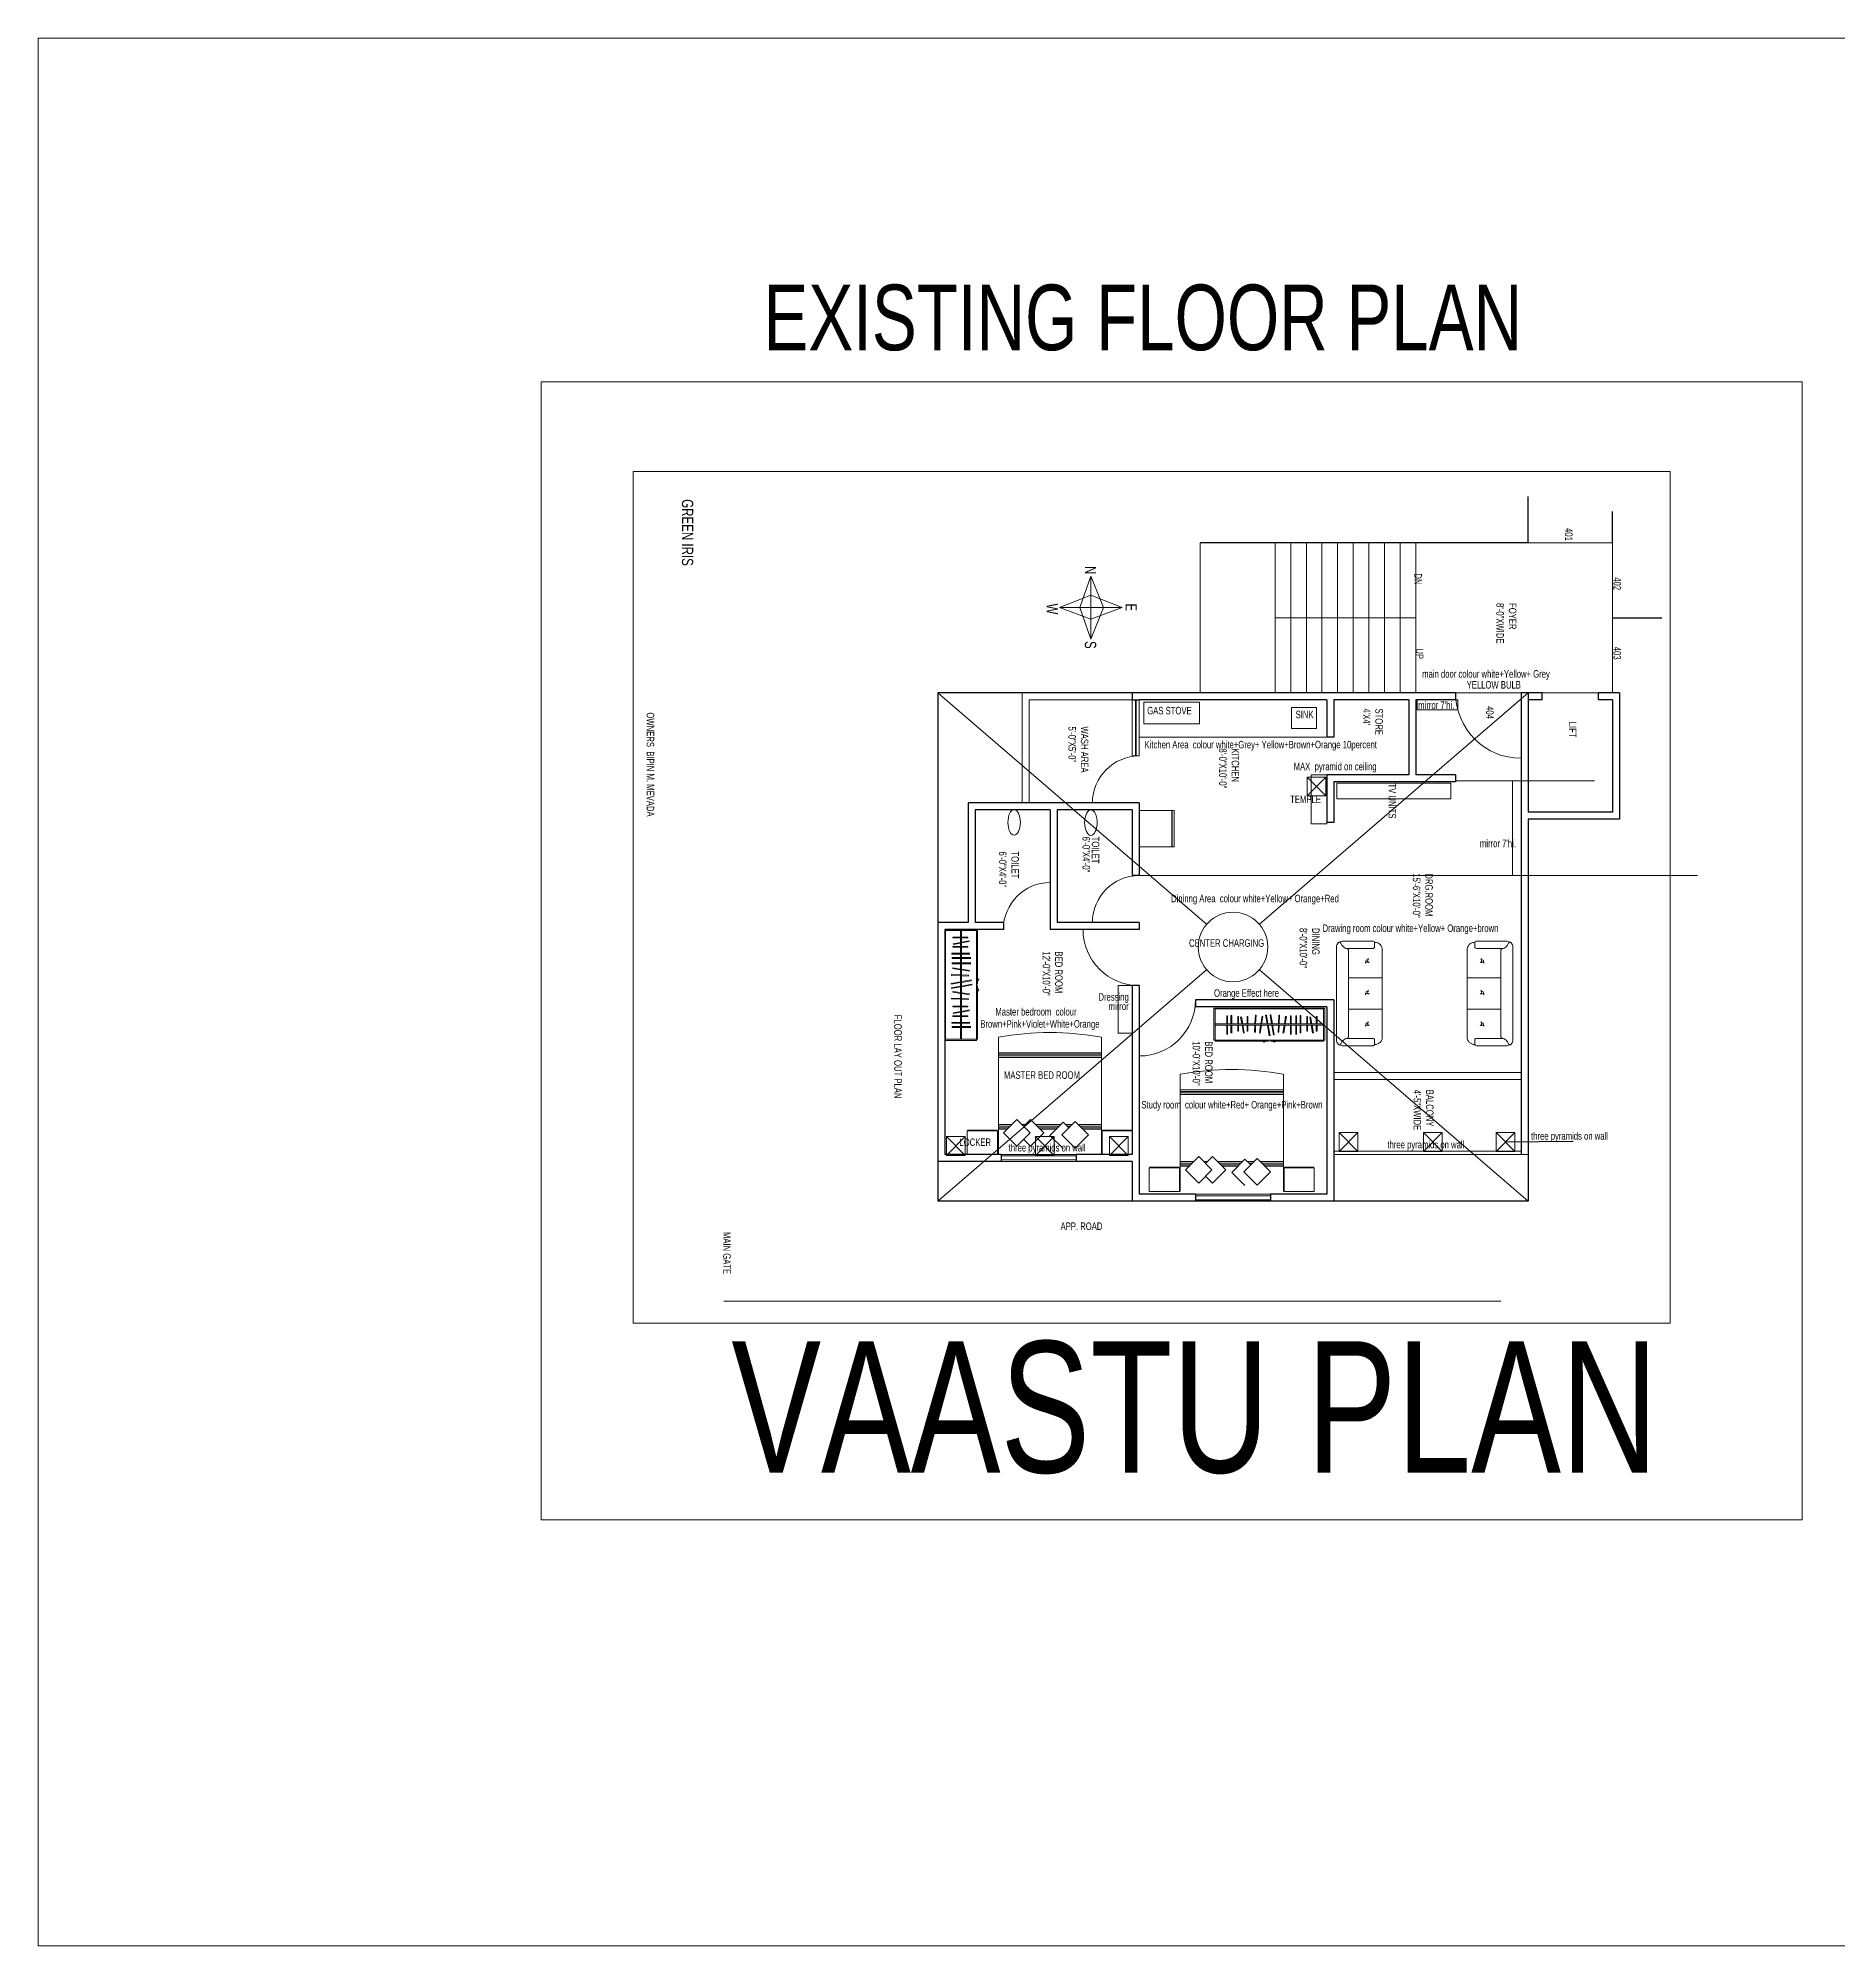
# Model space of a CAD drawing. Header units: inches. Extents: x 5190 to 13977, y 21300 to 43633.
# Drawn here: x 5190 to 6342, y 21300 to 22522 of the extents above; entities that cross this region are included whole.
import ezdxf
from ezdxf import colors
from ezdxf.entities.mleader import LeaderData, LeaderLine
from ezdxf.math import Vec2, Vec3

# ---------------------------------------------------------------- set-up
doc = ezdxf.new("R2010")
doc.units = ezdxf.units.IN
doc.header["$LTSCALE"] = 3
doc.header["$MEASUREMENT"] = 0
for name, color, linetype, lineweight in [('FUR', 47, 'Continuous', 15), ('GLINE', 7, 'Continuous', 20), ('HATCH', 250, 'Continuous', 13), ('tex', 7, 'Continuous', 20), ('wall', 7, 'Continuous', 30)]:
    doc.layers.add(name, color=color, linetype=linetype, lineweight=lineweight)
doc.styles.add('style1', font='swisscl.ttf', dxfattribs={"height": 4})

# ---------------------------------------------------------------- blocks, each defined once
blk = doc.blocks.new('CVC')
at = {"layer": 'FUR'}
for p, q in [((16098.3, 6466.9), (16098.3, 6487.2)), ((16098.3, 6466.9), (16098.3, 6487.2)), ((16098.3, 6487.2), (16169.3, 6487.2)), ((16099.1, 6486.8), (16099.1, 6466.9)), ((16168.6, 6486.8), (16099.1, 6486.8)), ((16168.6, 6466.9), (16168.6, 6486.8)), ((16169.3, 6466.9), (16169.3, 6487.2)), ((16099.1, 6477.2), (16168.6, 6477.2)), ((16099.1, 6476.4), (16168.6, 6476.4)), ((16106.6, 6482.4), (16107.1, 6482.4)), ((16106.6, 6477.2), (16106.6, 6482.4)), ((16106.6, 6470.5), (16106.6, 6476.4)), ((16107.1, 6477.2), (16107.1, 6482.4)), ((16107.1, 6470.5), (16107.1, 6476.4)), ((16109.3, 6482.6), (16109.8, 6482.6)), ((16109.3, 6477.2), (16109.3, 6482.6)), ((16109.3, 6471.2), (16109.3, 6476.4)), ((16109.8, 6477.2), (16109.8, 6482.6)), ((16109.8, 6471.2), (16109.8, 6476.4)), ((16113.6, 6482), (16114.1, 6482)), ((16113.6, 6477.2), (16113.6, 6482)), ((16113.6, 6472.5), (16113.6, 6476.4)), ((16114.1, 6472.5), (16113.6, 6472.5)), ((16114.1, 6477.2), (16114.1, 6482)), ((16114.1, 6472.5), (16114.1, 6476.4)), ((16115.5, 6481.6), (16116, 6481.7)), ((16115.5, 6481.6), (16116.3, 6477.2)), ((16116, 6481.7), (16116.8, 6477.2)), ((16116.4, 6476.4), (16117.3, 6471.5)), ((16116.9, 6476.4), (16117.8, 6471.5)), ((16117.8, 6471.5), (16117.3, 6471.5)), ((16119.7, 6482), (16120.2, 6482)), ((16119.7, 6477.2), (16119.7, 6482)), ((16119.7, 6472.5), (16119.7, 6476.4)), ((16120.2, 6472.5), (16119.7, 6472.5)), ((16120.2, 6477.2), (16120.2, 6482)), ((16120.2, 6472.5), (16120.2, 6476.4)), ((16124.4, 6472), (16124.6, 6476.4)), ((16124.9, 6472), (16124.4, 6472)), ((16124.6, 6477.2), (16124.9, 6482.9)), ((16124.9, 6482.9), (16125.4, 6482.9)), ((16124.9, 6472), (16125.1, 6476.4)), ((16125.1, 6477.2), (16125.4, 6482.9)), ((16127.5, 6471.4), (16128.3, 6476.4)), ((16128, 6471.3), (16128.8, 6476.4)), ((16128.4, 6477.2), (16129.2, 6482.1)), ((16128.9, 6477.2), (16129.7, 6482)), ((16129.2, 6482.1), (16129.7, 6482)), ((16131.5, 6482.8), (16132, 6482.9)), ((16131.5, 6482.8), (16132.5, 6477.2)), ((16132, 6482.9), (16133, 6477.2)), ((16132.6, 6476.4), (16133.8, 6469.6)), ((16133.1, 6476.4), (16134.3, 6469.7)), ((16134.3, 6483), (16134.8, 6483.1)), ((16135.3, 6477.2), (16134.3, 6483)), ((16135.8, 6477.2), (16134.8, 6483.1)), ((16136.5, 6470.2), (16135.4, 6476.4)), ((16137, 6470.2), (16135.9, 6476.4)), ((16139.5, 6472), (16139.7, 6476.4)), ((16140, 6472), (16139.5, 6472)), ((16139.7, 6477.2), (16139.9, 6482.9)), ((16139.9, 6482.9), (16140.4, 6482.9)), ((16140, 6472), (16140.2, 6476.4)), ((16140.2, 6477.2), (16140.4, 6482.9)), ((16142.6, 6471.4), (16143.4, 6476.4)), ((16143.1, 6471.3), (16143.9, 6476.4)), ((16143.5, 6477.2), (16144.3, 6482.1)), ((16144, 6477.2), (16144.8, 6482)), ((16144.3, 6482.1), (16144.8, 6482)), ((16147.4, 6477.2), (16147.4, 6482.4)), ((16147.4, 6482.4), (16147.9, 6482.4)), ((16147.4, 6470.5), (16147.4, 6476.4)), ((16147.9, 6477.2), (16147.9, 6482.4)), ((16147.9, 6470.5), (16147.9, 6476.4)), ((16150.8, 6482.4), (16151.3, 6482.4)), ((16150.8, 6477.2), (16150.8, 6482.4)), ((16150.8, 6470.5), (16150.8, 6476.4)), ((16151.3, 6477.2), (16151.3, 6482.4)), ((16151.3, 6470.5), (16151.3, 6476.4)), ((16153.6, 6482.6), (16154.1, 6482.6)), ((16153.6, 6477.2), (16153.6, 6482.6)), ((16153.6, 6471.2), (16153.6, 6476.4)), ((16154.1, 6477.2), (16154.1, 6482.6)), ((16154.1, 6471.2), (16154.1, 6476.4)), ((16157.9, 6482), (16158.4, 6482)), ((16157.9, 6477.2), (16157.9, 6482)), ((16157.9, 6472.5), (16157.9, 6476.4)), ((16158.4, 6472.5), (16157.9, 6472.5)), ((16158.4, 6477.2), (16158.4, 6482)), ((16158.4, 6472.5), (16158.4, 6476.4)), ((16159.7, 6481.6), (16160.2, 6481.7)), ((16159.7, 6481.6), (16160.5, 6477.2)), ((16160.2, 6481.7), (16161, 6477.2)), ((16160.7, 6476.4), (16161.6, 6471.5)), ((16161.2, 6476.4), (16162.1, 6471.5)), ((16162.1, 6471.5), (16161.6, 6471.5)), ((16163.9, 6482), (16164.4, 6482)), ((16163.9, 6477.2), (16163.9, 6482)), ((16163.9, 6472.5), (16163.9, 6476.4)), ((16164.4, 6472.5), (16163.9, 6472.5)), ((16164.4, 6477.2), (16164.4, 6482)), ((16164.4, 6472.5), (16164.4, 6476.4)), ((16098.3, 6466.9), (16168.6, 6466.9)), ((16099.1, 6466.2), (16099.1, 6466.9)), ((16099.1, 6466.2), (16133.3, 6466.2)), ((16133.3, 6466.9), (16133.3, 6466.2)), ((16134.3, 6466.9), (16134.3, 6466.2)), ((16134.3, 6466.2), (16168.6, 6466.2)), ((16137, 6470.2), (16136.5, 6470.2)), ((16168.6, 6466.9), (16168.6, 6466.2)), ((16169.3, 6466.9), (16168.6, 6466.9))]:
    blk.add_line(p, q, dxfattribs=at)
for centre in [(16130.5, 6466.2), (16137.1, 6466.2)]:
    blk.add_arc(centre, 0.75, 180, 0, dxfattribs=at)
blk = doc.blocks.new('SOFA2')
at = {"layer": 'FUR'}
for p, q in [((5, 44.5), (-17.5, 44.5)), ((5, 23.5), (-17.5, 23.5))]:
    blk.add_line(p, q, dxfattribs=at)
blk.add_lwpolyline([(-24.4, 67.9, -0.56113), (-22.7, 67.6, 0.245658), (-18.3, 63.8, -0.346937), (-17.5, 62.8), (-17.5, 5.3, -0.346937), (-18.3, 4.3, 0.245658), (-22.7, 0.5, -0.56113), (-24.4, 0.2, -0.182997), (-25.5, 3.2), (-25.5, 64.9, -0.182997)], format="xyb", close=True, dxfattribs=at)
for points in [[(-23.3, 68.2, -0.154933), (-21, 68.9), (-1.2, 68.9, -0.414214), (-0.2, 67.9), (-0.2, 65.1, -0.414214), (-1.2, 64.1), (-19, 64.1, 0.018045), (-19.1, 64.1)], [(0, 68.1, -0.414214), (5, 63.1), (5, 5, -0.414214), (0, 0)], [(-23.3, -0.1, 0.154933), (-21, -0.8), (-1.2, -0.8, 0.414214), (-0.2, 0.2), (-0.2, 3.1, 0.414214), (-1.2, 4.1), (-19, 4.1, -0.018045), (-19.1, 4.1)]]:
    blk.add_lwpolyline(points, format="xyb", dxfattribs=at)
for centre in [(-5.3, 55.7), (-5.3, 34.7), (-5.3, 13.7)]:
    blk.add_circle(centre, 0.76, dxfattribs=at)
for centre, start, end in [((-5.8, 54.6), 78.7804, 252.7168), ((-4.8, 56.8), 258.7804, 72.7168), ((-4.2, 55.2), 168.7804, 342.7168), ((-5.8, 33.6), 78.7804, 252.7168), ((-4.8, 35.8), 258.7804, 72.7168), ((-4.2, 34.2), 168.7804, 342.7168), ((-5.8, 12.6), 78.7804, 252.7168), ((-4.8, 14.8), 258.7804, 72.7168), ((-4.2, 13.2), 168.7804, 342.7168)]:
    blk.add_arc(centre, 0.465, start, end, dxfattribs=at)

msp = doc.modelspace()

# ---------------------------------------------------------------- linework, layer by layer
at = {"layer": 'FUR'}
for p, q in [((6014.5, 22074.06), (5894.5, 22074.06)), ((5804.31, 21807.07), (5804.31, 21882.07)), ((5870.31, 21882.07), (5870.31, 21807.07)), ((5870.31, 21872.11), (5804.31, 21872.11)), ((5870.31, 21871.11), (5804.31, 21871.11)), ((5870.31, 21870.11), (5804.31, 21870.11)), ((5870.31, 21869.11), (5804.31, 21869.11)), ((5920.78, 21783.39), (5920.78, 21858.39)), ((5920.78, 21783.39), (5920.78, 21858.39)), ((5986.78, 21858.39), (5986.78, 21783.39)), ((5986.78, 21858.39), (5986.78, 21783.39)), ((5986.78, 21848.42), (5920.78, 21848.42)), ((5986.78, 21848.42), (5920.78, 21848.42)), ((5986.78, 21847.42), (5920.78, 21847.42)), ((5986.78, 21847.42), (5920.78, 21847.42)), ((5986.78, 21846.42), (5920.78, 21846.42)), ((5986.78, 21846.42), (5920.78, 21846.42)), ((5986.78, 21845.42), (5920.78, 21845.42)), ((5986.78, 21845.42), (5920.78, 21845.42)), ((5803.8, 21822.06), (5784.27, 21822.06)), ((5784.27, 21822.06), (5784.27, 21807.06)), ((5803.55, 21822.56), (5784.52, 21822.56)), ((5784.52, 21822.31), (5803.55, 21822.31)), ((5803.8, 21807.06), (5803.8, 21822.06)), ((5812.87, 21826.13), (5804.31, 21826.13)), ((5811.87, 21825.13), (5804.31, 21825.13)), ((5810.87, 21824.13), (5804.31, 21824.13)), ((5809.87, 21823.13), (5804.31, 21823.13)), ((5807.61, 21820.86), (5816.09, 21829.35)), ((5816.09, 21812.38), (5807.61, 21820.86)), ((5816.09, 21829.35), (5824.58, 21820.86)), ((5824.58, 21820.86), (5816.09, 21812.38)), ((5821.66, 21826.13), (5819.32, 21826.13)), ((5820.66, 21825.13), (5820.32, 21825.13)), ((5820.49, 21824.96), (5824.88, 21829.35)), ((5824.88, 21829.35), (5833.36, 21820.86)), ((5833.36, 21820.86), (5824.88, 21812.38)), ((5844.11, 21826.13), (5828.1, 21826.13)), ((5843.11, 21825.13), (5829.1, 21825.13)), ((5842.11, 21824.13), (5830.1, 21824.13)), ((5841.11, 21823.13), (5831.1, 21823.13)), ((5837.22, 21819.24), (5845.7, 21827.72)), ((5845.03, 21819.56), (5853.51, 21828.05)), ((5853.51, 21811.08), (5845.03, 21819.56)), ((5845.7, 21827.72), (5849.44, 21823.98)), ((5851.59, 21826.13), (5847.3, 21826.13)), ((5850.59, 21825.13), (5848.3, 21825.13)), ((5849.59, 21824.13), (5849.3, 21824.13)), ((5853.51, 21828.05), (5862, 21819.56)), ((5862, 21819.56), (5853.51, 21811.08)), ((5870.31, 21826.13), (5855.43, 21826.13)), ((5870.31, 21825.13), (5856.43, 21825.13)), ((5870.31, 21824.13), (5857.43, 21824.13)), ((5870.31, 21823.13), (5858.43, 21823.13)), ((5870.81, 21822.06), (5890, 21822.06)), ((5870.81, 21807.06), (5870.81, 21822.06)), ((5871.06, 21822.31), (5871.06, 21822.56)), ((5871.06, 21822.56), (5889.75, 21822.56)), ((5889.75, 21822.31), (5871.06, 21822.31)), ((5890, 21822.06), (5890, 21807.06)), ((5870.31, 21807.07), (5804.31, 21807.07)), ((5824.88, 21812.38), (5820.49, 21816.77)), ((5845.7, 21810.75), (5837.22, 21819.24)), ((5784.27, 21807.06), (5803.8, 21807.06)), ((5890, 21807.06), (5870.81, 21807.06)), ((5920.28, 21798.37), (5900.74, 21798.37)), ((5900.74, 21798.37), (5900.74, 21783.37)), ((5920.28, 21798.37), (5900.74, 21798.37)), ((5900.74, 21798.37), (5900.74, 21783.37)), ((5920.03, 21798.87), (5900.99, 21798.87)), ((5920.03, 21798.87), (5900.99, 21798.87)), ((5900.99, 21798.62), (5920.03, 21798.62)), ((5900.99, 21798.62), (5920.03, 21798.62)), ((5920.28, 21783.37), (5920.28, 21798.37)), ((5920.28, 21783.37), (5920.28, 21798.37)), ((5929.35, 21802.44), (5920.78, 21802.44)), ((5929.35, 21802.44), (5920.78, 21802.44)), ((5928.35, 21801.44), (5920.78, 21801.44)), ((5928.35, 21801.44), (5920.78, 21801.44)), ((5927.35, 21800.44), (5920.78, 21800.44)), ((5927.35, 21800.44), (5920.78, 21800.44)), ((5926.35, 21799.44), (5920.78, 21799.44)), ((5926.35, 21799.44), (5920.78, 21799.44)), ((5924.09, 21797.18), (5932.57, 21805.66)), ((5924.09, 21797.18), (5932.57, 21805.66)), ((5932.57, 21788.69), (5924.09, 21797.18)), ((5932.57, 21788.69), (5924.09, 21797.18)), ((5932.57, 21805.66), (5941.06, 21797.18)), ((5932.57, 21805.66), (5941.06, 21797.18)), ((5941.06, 21797.18), (5932.57, 21788.69)), ((5941.06, 21797.18), (5932.57, 21788.69)), ((5938.13, 21802.44), (5935.79, 21802.44)), ((5938.13, 21802.44), (5935.79, 21802.44)), ((5937.13, 21801.44), (5936.79, 21801.44)), ((5937.13, 21801.44), (5936.79, 21801.44)), ((5936.96, 21801.27), (5941.36, 21805.66)), ((5936.96, 21801.27), (5941.36, 21805.66)), ((5941.36, 21805.66), (5949.84, 21797.18)), ((5941.36, 21805.66), (5949.84, 21797.18)), ((5949.84, 21797.18), (5941.36, 21788.69)), ((5949.84, 21797.18), (5941.36, 21788.69)), ((5960.59, 21802.44), (5944.58, 21802.44)), ((5960.59, 21802.44), (5944.58, 21802.44)), ((5959.59, 21801.44), (5945.58, 21801.44)), ((5959.59, 21801.44), (5945.58, 21801.44)), ((5958.59, 21800.44), (5946.58, 21800.44)), ((5958.59, 21800.44), (5946.58, 21800.44)), ((5957.59, 21799.44), (5947.58, 21799.44)), ((5957.59, 21799.44), (5947.58, 21799.44)), ((5953.69, 21795.55), (5962.18, 21804.04)), ((5953.69, 21795.55), (5962.18, 21804.04)), ((5962.18, 21787.07), (5953.69, 21795.55)), ((5962.18, 21787.07), (5953.69, 21795.55)), ((5961.5, 21795.88), (5969.99, 21804.36)), ((5961.5, 21795.88), (5969.99, 21804.36)), ((5969.99, 21787.39), (5961.5, 21795.88)), ((5969.99, 21787.39), (5961.5, 21795.88)), ((5962.18, 21804.04), (5965.92, 21800.29)), ((5962.18, 21804.04), (5965.92, 21800.29)), ((5968.07, 21802.44), (5963.77, 21802.44)), ((5968.07, 21802.44), (5963.77, 21802.44)), ((5967.07, 21801.44), (5964.77, 21801.44)), ((5967.07, 21801.44), (5964.77, 21801.44)), ((5966.07, 21800.44), (5965.77, 21800.44)), ((5966.07, 21800.44), (5965.77, 21800.44)), ((5969.99, 21804.36), (5978.47, 21795.88)), ((5969.99, 21804.36), (5978.47, 21795.88)), ((5978.47, 21795.88), (5969.99, 21787.39)), ((5978.47, 21795.88), (5969.99, 21787.39)), ((5986.78, 21802.44), (5971.91, 21802.44)), ((5986.78, 21802.44), (5971.91, 21802.44)), ((5986.78, 21801.44), (5972.91, 21801.44)), ((5986.78, 21801.44), (5972.91, 21801.44)), ((5986.78, 21800.44), (5973.91, 21800.44)), ((5986.78, 21800.44), (5973.91, 21800.44)), ((5986.78, 21799.44), (5974.91, 21799.44)), ((5986.78, 21799.44), (5974.91, 21799.44)), ((5987.29, 21798.37), (6006.48, 21798.37)), ((5987.29, 21783.37), (5987.29, 21798.37)), ((5987.29, 21798.37), (6006.48, 21798.37)), ((5987.29, 21783.37), (5987.29, 21798.37)), ((5987.54, 21798.62), (5987.54, 21798.87)), ((5987.54, 21798.87), (6006.23, 21798.87)), ((5987.54, 21798.62), (5987.54, 21798.87)), ((5987.54, 21798.87), (6006.23, 21798.87)), ((6006.23, 21798.62), (5987.54, 21798.62)), ((6006.23, 21798.62), (5987.54, 21798.62)), ((6006.48, 21798.37), (6006.48, 21783.37)), ((6006.48, 21798.37), (6006.48, 21783.37)), ((5900.74, 21783.37), (5920.28, 21783.37)), ((5900.74, 21783.37), (5920.28, 21783.37)), ((5941.36, 21788.69), (5936.96, 21793.09)), ((5941.36, 21788.69), (5936.96, 21793.09)), ((6006.48, 21783.37), (5987.29, 21783.37)), ((6006.48, 21783.37), (5987.29, 21783.37))]:
    msp.add_line(p, q, dxfattribs=at)
for points in [[(6008, 22079.56), (6008, 22093.06), (5992, 22093.06), (5992, 22079.56)], [(5894.5, 22027.12), (5894.5, 22004), (5915.26, 22004), (5915.26, 22027.12)], [(5915.49, 22004), (5915.49, 22027.11), (5916.78, 22027.11), (5916.78, 22004)]]:
    msp.add_lwpolyline(points, close=True, dxfattribs=at)
for centre in [(5837.31, 21702.07), (5953.78, 21678.39), (5953.78, 21678.39)]:
    msp.add_arc(centre, 183, 79.61114, 100.38886, dxfattribs=at)
at = {"layer": 'GLINE', "color": 5, "ltscale": 3}
for p, q in [((6002, 22036.5), (6014, 22048.5)), ((6002, 22048.5), (6014, 22036.5)), ((6022.5, 21809), (6034.5, 21821)), ((6022.5, 21821), (6034.5, 21809)), ((6076.5, 21809), (6088.5, 21821)), ((6076.5, 21821), (6088.5, 21809)), ((6123, 21809), (6135, 21821)), ((6123, 21821), (6135, 21809)), ((5771, 21806.44), (5783, 21818.44)), ((5771, 21818.44), (5783, 21806.44)), ((5828, 21806.44), (5840, 21818.44)), ((5828, 21818.44), (5840, 21806.44)), ((5875.5, 21806.44), (5887.5, 21818.44)), ((5875.5, 21818.44), (5887.5, 21806.44))]:
    msp.add_line(p, q, dxfattribs=at)
for points in [[(5189.5, 22521.5), (7468, 22521.5), (7468, 21300.5), (5189.5, 21300.5)], [(6002, 22036.5), (6014, 22036.5), (6014, 22048.5), (6002, 22048.5)], [(6022.5, 21809), (6034.5, 21809), (6034.5, 21821), (6022.5, 21821)], [(6022.5, 21809), (6034.5, 21809), (6034.5, 21821), (6022.5, 21821)], [(6076.5, 21809), (6088.5, 21809), (6088.5, 21821), (6076.5, 21821)], [(6076.5, 21809), (6088.5, 21809), (6088.5, 21821), (6076.5, 21821)], [(6123, 21809), (6135, 21809), (6135, 21821), (6123, 21821)], [(6123, 21809), (6135, 21809), (6135, 21821), (6123, 21821)], [(5771, 21806.44), (5783, 21806.44), (5783, 21818.44), (5771, 21818.44)], [(5771, 21806.44), (5783, 21806.44), (5783, 21818.44), (5771, 21818.44)], [(5828, 21806.44), (5840, 21806.44), (5840, 21818.44), (5828, 21818.44)], [(5828, 21806.44), (5840, 21806.44), (5840, 21818.44), (5828, 21818.44)], [(5875.5, 21806.44), (5887.5, 21806.44), (5887.5, 21818.44), (5875.5, 21818.44)], [(5875.5, 21806.44), (5887.5, 21806.44), (5887.5, 21818.44), (5875.5, 21818.44)]]:
    msp.add_lwpolyline(points, close=True, dxfattribs=at)
at = {"layer": 'HATCH', "ltscale": 5}
for p, q in [((5863.5, 22136.9), (5863.5, 22136.9)), ((5765.5, 22102.56), (5937.62, 21954.34)), ((6143.5, 22102.56), (5971.38, 21954.34)), ((6097, 22046.06), (6186, 22046.06)), ((5894.5, 21985.56), (6252, 21985.56)), ((5937.62, 21925.28), (5765.5, 21777.06)), ((5971.38, 21925.28), (6143.5, 21777.06)), ((6126, 21713.06), (5628.5, 21713.06))]:
    msp.add_line(p, q, dxfattribs=at)
for points in [[(5511.5, 22301.56), (6319, 22301.56), (6319, 21573.06), (5511.5, 21573.06)], [(6234.5, 22244.06), (6234.5, 21699.06), (5570.5, 21699.06), (5570.5, 22244.06)], [(6234.5, 22244.06), (6234.5, 22244.06), (6234.5, 22244.06), (6234.5, 22244.06)], [(5897.5, 22096.56), (5933, 22096.56), (5933, 22082.56), (5897.5, 22082.56)], [(6072.5, 22098.06), (6098.47, 22098.06), (6098.47, 22091.55), (6072.5, 22091.55)], [(6014.5, 22050.06), (6004.5, 22050.06), (6004.5, 22018.56), (6014.5, 22018.56)], [(6021, 22044.56), (6021, 22034.56), (6094, 22034.56), (6094, 22044.56)], [(6139, 22046.06), (6133.5, 22046.06), (6133.5, 21985.56), (6139, 21985.56)], [(5890, 21915.06), (5881, 21915.06), (5881, 21884.56), (5890, 21884.56)]]:
    msp.add_lwpolyline(points, close=True, dxfattribs=at)
at = {"layer": 'HATCH', "color": 1, "ltscale": 5}
msp.add_circle((5954.5, 21939.81), 22.27, dxfattribs=at)
at = {"layer": 'HATCH', "ltscale": 5}
for centre, radius, start, end in [((6139, 22102.56), 42, 180, 270), ((5894.5, 22032.06), 30, 90, 180), ((5837.5, 21951.06), 30, 90, 180), ((5894.5, 21955.56), 30, 90, 180), ((5894.5, 21951.06), 36, 180, 270), ((5894.5, 21906.06), 36, 270, 0)]:
    msp.add_arc(centre, radius, start, end, dxfattribs=at)
at = {"layer": 'HATCH', "color": 1, "ltscale": 5}
for centre in [(5814.39, 22019.56), (5863.53, 22019.43)]:
    msp.add_ellipse(centre, major_axis=(0, -8.2), ratio=0.4877686, dxfattribs=at)
at = {"layer": 'tex', "ltscale": 5}
for p, q in [((5933.5, 22102.56), (5933.5, 22198.56)), ((5981.5, 22102.56), (5981.5, 22198.56)), ((5991.5, 22102.56), (5991.5, 22198.56)), ((6001.5, 22102.56), (6001.5, 22198.56)), ((6011.5, 22102.56), (6011.5, 22198.56)), ((6021.5, 22102.56), (6021.5, 22198.56)), ((6031.5, 22102.56), (6031.5, 22198.56)), ((6041.5, 22102.56), (6041.5, 22198.56)), ((6051.5, 22102.56), (6051.5, 22198.56)), ((6061.5, 22102.56), (6061.5, 22198.56)), ((6071.5, 22102.56), (6071.5, 22198.56)), ((6143.5, 22198.56), (6197.5, 22198.56)), ((6197.5, 22102.56), (6197.5, 22198.56)), ((5856.5, 22157.06), (5863.5, 22177.21)), ((5863.5, 22177.21), (5863.5, 22136.9)), ((5863.5, 22177.21), (5863.5, 22177.21)), ((5863.5, 22177.21), (5871.5, 22157.06)), ((5863.5, 22177.21), (5863.5, 22177.21)), ((5863.5, 22165.06), (5843.34, 22157.06)), ((5883.66, 22157.06), (5863.5, 22165.06)), ((5863.5, 22165.06), (5863.5, 22165.06)), ((5843.34, 22157.06), (5883.66, 22157.06)), ((5843.34, 22157.06), (5863.5, 22149.56)), ((5863.5, 22136.9), (5856.5, 22157.06)), ((5871.5, 22157.06), (5863.5, 22136.9)), ((5863.5, 22149.56), (5883.66, 22157.06)), ((5863.5, 22149.56), (5863.5, 22149.56)), ((5871.5, 22157.06), (5871.5, 22157.06)), ((5883.66, 22157.06), (5883.66, 22157.06)), ((5883.66, 22157.06), (5883.66, 22157.06)), ((6071.5, 22150.56), (5981.5, 22150.56)), ((5890, 22102.56), (5819.5, 22102.56)), ((5819.5, 22102.56), (5819.5, 22032.06)), ((6097, 22102.56), (6139, 22102.56)), ((6152.5, 22102.56), (6188.5, 22102.56)), ((5890, 22098.06), (5824, 22098.06)), ((5824, 22098.06), (5824, 22032.06)), ((5890, 22098.06), (5890, 22062.06)), ((5892, 22098.06), (5892, 22062.06)), ((5892.5, 22098.06), (5892.5, 22062.06)), ((5894.5, 22098.06), (5894.5, 22062.06)), ((5894.5, 22062.06), (5890, 22062.06)), ((6139, 21859.56), (6019, 21859.56)), ((6139, 21855.06), (6019, 21855.06)), ((6139, 21809.06), (6019, 21809.06)), ((5806, 21807.06), (5854, 21807.06)), ((5806, 21806.06), (5854, 21806.06)), ((5806, 21803.56), (5854, 21803.56)), ((5806, 21802.56), (5854, 21802.56)), ((6143.5, 21807.06), (6019, 21807.06)), ((5930.5, 21781.56), (5978.5, 21781.56)), ((5930.5, 21780.56), (5978.5, 21780.56)), ((5930.5, 21778.06), (5978.5, 21778.06)), ((5930.5, 21777.06), (5978.5, 21777.06))]:
    msp.add_line(p, q, dxfattribs=at)
at = {"layer": 'wall', "ltscale": 5}
for p, q in [((6143.5, 22198.56), (6143.5, 22228.06)), ((6197.5, 22198.56), (6197.5, 22218.56)), ((6197.5, 22218.56), (6197.5, 22218.56)), ((6143.5, 22198.56), (5933.5, 22198.56)), ((6143.5, 22198.56), (6143.5, 22198.56)), ((6197.5, 22198.56), (6197.5, 22198.56)), ((6197.5, 22150.56), (6229, 22150.56)), ((6097, 22102.56), (5765.5, 22102.56)), ((5765.5, 22102.56), (5765.5, 21777.06)), ((5890, 22102.56), (5890, 22098.06)), ((6097, 22102.56), (6097, 22098.06)), ((6152.5, 22102.56), (6139, 22102.56)), ((6139, 22102.56), (6139, 21807.06)), ((6143.5, 22102.56), (6143.5, 22026.06)), ((6152.5, 22098.06), (6152.5, 22102.56)), ((6202, 22102.56), (6188.5, 22102.56)), ((6188.5, 22098.06), (6188.5, 22102.56)), ((6202, 22102.56), (6202, 22021.56)), ((5890, 22098.06), (5894.5, 22098.06)), ((6014.5, 22098.06), (5894.5, 22098.06)), ((6014.5, 22098.06), (6014.5, 22074.06)), ((6014.5, 22098.06), (6014.5, 22074.06)), ((6067, 22098.06), (6019, 22098.06)), ((6019, 22098.06), (6019, 22074.06)), ((6019, 22098.06), (6019, 22074.06)), ((6067, 22098.06), (6067, 22050.06)), ((6097, 22098.06), (6071.5, 22098.06)), ((6071.5, 22098.06), (6071.5, 22050.06)), ((6152.5, 22098.06), (6143.5, 22098.06)), ((6197.5, 22098.06), (6188.5, 22098.06)), ((6197.5, 22098.06), (6197.5, 22026.06)), ((6019, 22074.06), (6014.5, 22074.06)), ((6067, 22050.06), (6014.5, 22050.06)), ((6014.5, 22050.06), (6014.5, 22019.56)), ((6014.5, 22050.06), (6014.5, 22019.56)), ((6097, 22045.56), (6019, 22045.56)), ((6019, 22045.56), (6019, 22019.56)), ((6019, 22045.56), (6019, 22019.56)), ((6097, 22050.06), (6071.5, 22050.06)), ((6097, 22050.06), (6097, 22045.56)), ((5894.5, 22032.06), (5785, 22032.06)), ((5785, 22032.06), (5785, 21955.56)), ((5837.5, 22027.56), (5789.5, 22027.56)), ((5789.5, 22027.56), (5789.5, 21955.56)), ((5837.5, 22027.56), (5837.5, 21951.06)), ((5890, 22027.56), (5842, 22027.56)), ((5842, 22027.56), (5842, 21955.56)), ((5890, 22027.56), (5890, 21985.56)), ((5894.5, 22032.06), (5894.5, 21985.56)), ((6019, 22019.56), (6014.5, 22019.56)), ((6197.5, 22026.06), (6143.5, 22026.06)), ((6202, 22021.56), (6143.5, 22021.56)), ((6143.5, 22021.56), (6143.5, 21777.06)), ((5894.5, 21985.56), (5890, 21985.56)), ((5785, 21955.56), (5765.5, 21955.56)), ((5807.5, 21955.56), (5789.5, 21955.56)), ((5807.5, 21955.56), (5807.5, 21951.06)), ((5894.5, 21955.56), (5842, 21955.56)), ((5894.5, 21955.56), (5894.5, 21951.06)), ((5807.5, 21951.06), (5770, 21951.06)), ((5770, 21951.06), (5770, 21807.06)), ((5894.5, 21951.06), (5837.5, 21951.06)), ((5894.5, 21915.06), (5890, 21915.06)), ((5890, 21915.06), (5890, 21807.06)), ((5894.5, 21915.06), (5894.5, 21781.56)), ((6019, 21906.06), (5930.5, 21906.06)), ((5930.5, 21906.06), (5930.5, 21901.56)), ((6019, 21906.06), (6019, 21781.56)), ((6019, 21906.06), (6019, 21777.06)), ((6014.5, 21901.56), (5930.5, 21901.56)), ((6014.5, 21901.56), (6014.5, 21781.56)), ((6014.5, 21901.56), (6014.5, 21781.56)), ((5806, 21802.56), (5765.5, 21802.56)), ((5806, 21807.06), (5770, 21807.06)), ((5806, 21807.06), (5806, 21802.56)), ((5890, 21807.06), (5854, 21807.06)), ((5854, 21807.06), (5854, 21802.56)), ((5854, 21807.06), (5854, 21807.06)), ((5890, 21802.56), (5854, 21802.56)), ((5890, 21802.56), (5890, 21777.06)), ((6143.5, 21777.06), (5765.5, 21777.06)), ((5930.5, 21777.06), (5890, 21777.06)), ((5930.5, 21781.56), (5894.5, 21781.56)), ((5930.5, 21781.56), (5930.5, 21777.06)), ((5930.5, 21777.06), (5930.5, 21777.06)), ((6014.5, 21781.56), (5978.5, 21781.56)), ((5978.5, 21781.56), (5978.5, 21777.06))]:
    msp.add_line(p, q, dxfattribs=at)

# ---------------------------------------------------------------- block references
at = {"layer": 'FUR', "rotation": 90}
msp.add_blockref('CVC', (12257.15, 5781.72), dxfattribs=at)
at = {"layer": 'FUR', "yscale": 0.960399999996298, "zscale": 0.9603999999999999}
for p, xscale in [((6045.31, 21877.36), 0.9604000000108499), ((6109.19, 21877.36), -0.9604000000108499)]:
    msp.add_blockref('SOFA2', p, dxfattribs=dict(at, xscale=xscale))
at = {"layer": 'FUR'}
msp.add_blockref('CVC', (-10156.08, 15413.35), dxfattribs=at)

# ---------------------------------------------------------------- texts
at = {"layer": 'tex', "color": 1, "ltscale": 5, "style": 'style1'}
for s, height, p in [('EXISTING FLOOR PLAN ', 42, (5653.94, 22321.75)), ('main door colour white+Yellow+ Grey', 4.8, (6075.62, 22112.2)), ('YELLOW BULB', 4.8, (6104.12, 22105.2)), ('GAS STOVE', 4.8, (5899.61, 22088.69)), ('SINK', 4.8, (5994.61, 22086.19)), ("mirror 7'hi.", 4.8, (6073.11, 22092.19)), ('Kitchen Area  colour white+Grey+ Yellow+Brown+Orange 10percent', 4.8, (5897.89, 22066.95)), ('MAX  pyramid on ceiling', 4.8, (5993.37, 22052.94)), ('TEMPLE', 4.8, (5991.11, 22031.94)), ("mirror 7'hi.", 4.8, (6112.61, 22003.69)), ('Dininng Area  colour white+Yellow+ Orange+Red', 4.8, (5914.89, 21968.45)), ('Drawing room colour white+Yellow+ Orange+brown', 4.8, (6011.89, 21949.45)), ('CENTER CHARGING', 4.8, (5926.37, 21939.94)), ('Dressing', 4.8, (5868.37, 21905.44)), ('Orange Effect here', 4.8, (5942.37, 21907.94)), ('Brown+Pink+Violet+White+Orange', 4.8, (5792.73, 21888.16)), ('Master bedroom  colour ', 4.8, (5802.39, 21895.95)), ('mirror', 4.8, (5874.87, 21899.44)), ('MASTER BED ROOM', 4.8, (5807.87, 21855.44)), ('Study room  colour white+Red+ Orange+Pink+Brown', 4.8, (5895.89, 21836.45)), ('three pyramids on wall', 4.8, (6145.37, 21816.44)), ('LOCKER', 4.8, (5779.37, 21812.44)), ('three pyramids on wall', 4.8, (5810.87, 21808.94)), ('three pyramids on wall', 4.8, (6053.37, 21810.94)), ('VAASTU PLAN', 84, (5633.37, 21603.44))]:
    msp.add_text(s, height=height, dxfattribs=at).set_placement(p)
at = {"layer": 'tex', "ltscale": 5, "style": 'style1'}
for s, height, p in [('GREEN IRIS', 7.2, (5601.7, 22226.4)), ('401', 4.8, (6167.13, 22207.95)), ('N', 7.2, (5859.7, 22183.65)), ('DN', 4.8, (6070.63, 22178.95)), ('402', 4.8, (6198.13, 22176.45)), ('W', 7.2, (5835.2, 22159.65)), ('E', 7.2, (5885.7, 22159.65)), ('8\'-0"XWIDE', 4.8, (6123.16, 22159.95)), ('FOYER', 4.8, (6131.13, 22159.95)), ('S', 7.2, (5859.7, 22135.65)), ('UP', 4.8, (6071.63, 22130.95)), ('403', 4.8, (6198.13, 22131.95)), ('OWNERS  BIPIN M. MEVADA', 4.8, (5579.13, 22089.95)), ("4'X4'", 4.8, (6037.66, 22092.45)), ('STORE', 4.8, (6045.63, 22092.45)), ('404', 4.8, (6116.63, 22093.95)), ('5\'-0"X5\'-0"', 4.8, (5849.16, 22080.95)), ('WASH AREA', 4.8, (5857.13, 22080.95)), ('LIFT', 4.8, (6169.63, 22083.95)), ('8\'-0"X10\'-0"', 4.8, (5945.66, 22066.95)), ('KITCHEN', 4.8, (5953.63, 22066.95)), ('TV UNITS', 4.8, (6054.13, 22044.45)), ('6\'-0"X4\'-0"', 4.8, (5858.16, 22010.45)), ('TOILET', 4.8, (5864.13, 22010.45)), ('6\'-0"X4\'-0"', 4.8, (5804.66, 22000.95)), ('TOILET', 4.8, (5812.63, 22000.95)), ('15\'-6"X10\'-0"', 4.8, (6069.66, 21986.95)), ('DRG.ROOM', 4.8, (6077.63, 21986.95)), ('8\'-0"X10\'-0"', 4.8, (5997.16, 21951.95)), ('DINING', 4.8, (6005.13, 21951.95)), ('12\'-0"X10\'-0"', 4.8, (5832.66, 21936.95)), ('BED ROOM', 4.8, (5840.63, 21936.95)), ('BED ROOM', 4.8, (5840.63, 21936.95)), ('FLOOR LAY OUT PLAN', 4.8, (5737.63, 21896.45)), ('FLOOR LAY OUT PLAN', 4.8, (5737.63, 21896.45)), ('10\'-0"X10\'-0"', 4.8, (5928.66, 21879.45)), ('BED ROOM', 4.8, (5936.63, 21879.45)), ('4\'-5"XWIDE', 4.8, (6070.16, 21848.45)), ('BALCONY', 4.8, (6078.13, 21848.45)), ('MAIN GATE', 4.8, (5628.13, 21757.45))]:
    msp.add_text(s, height=height, rotation=270, dxfattribs=at).set_placement(p)
msp.add_text('APP. ROAD', height=4.8, dxfattribs=at).set_placement((5844.11, 21758.69))

# ---------------------------------------------------------------- leaders
at = {"layer": 'wall', "ltscale": 5}
ml = msp.add_multileader_mtext('Standard', dxfattribs=at)
ml.set_content('', color=256)
ml.set_leader_properties()
ml.build(insert=Vec2(0, 0))
ml.multileader.update_dxf_attribs({"text_right_attachment_type": 6, "dogleg_length": 0.36, "arrow_head_size": 0.18})
ctx = ml.context
ctx.base_point, ctx.char_height, ctx.arrow_head_size, ctx.landing_gap_size, ctx.plane_origin = Vec3(6172.36, 21815.5), 0.18, 0.18, 0.09, Vec3(6129, 21815)
ctx.right_attachment = 6
notes = []
notes.append((ctx, [(0, (1, 1, 0), (6172, 21815.5), (1, 0), 0.36, [(0, [(6129, 21815)], 0, [])])]))
ctx.mtext.insert, ctx.mtext.flow_direction = Vec3(6172.45, 21815.59), 5
for ctx, leaders in notes:
    for number, flags, end, landing, length, lines in leaders:
        leader = LeaderData()
        leader.index, (leader.has_last_leader_line, leader.has_dogleg_vector, leader.attachment_direction) = number, flags
        leader.last_leader_point, leader.dogleg_vector, leader.dogleg_length = Vec3(end), Vec3(landing), length
        for number, points, colour, breaks in lines:
            line = LeaderLine()
            line.index, line.vertices, line.color, line.breaks = number, Vec3.list(points), colors.encode_raw_color(colour), breaks
            leader.lines.append(line)
        ctx.leaders.append(leader)

doc.saveas('drawing.dxf')
